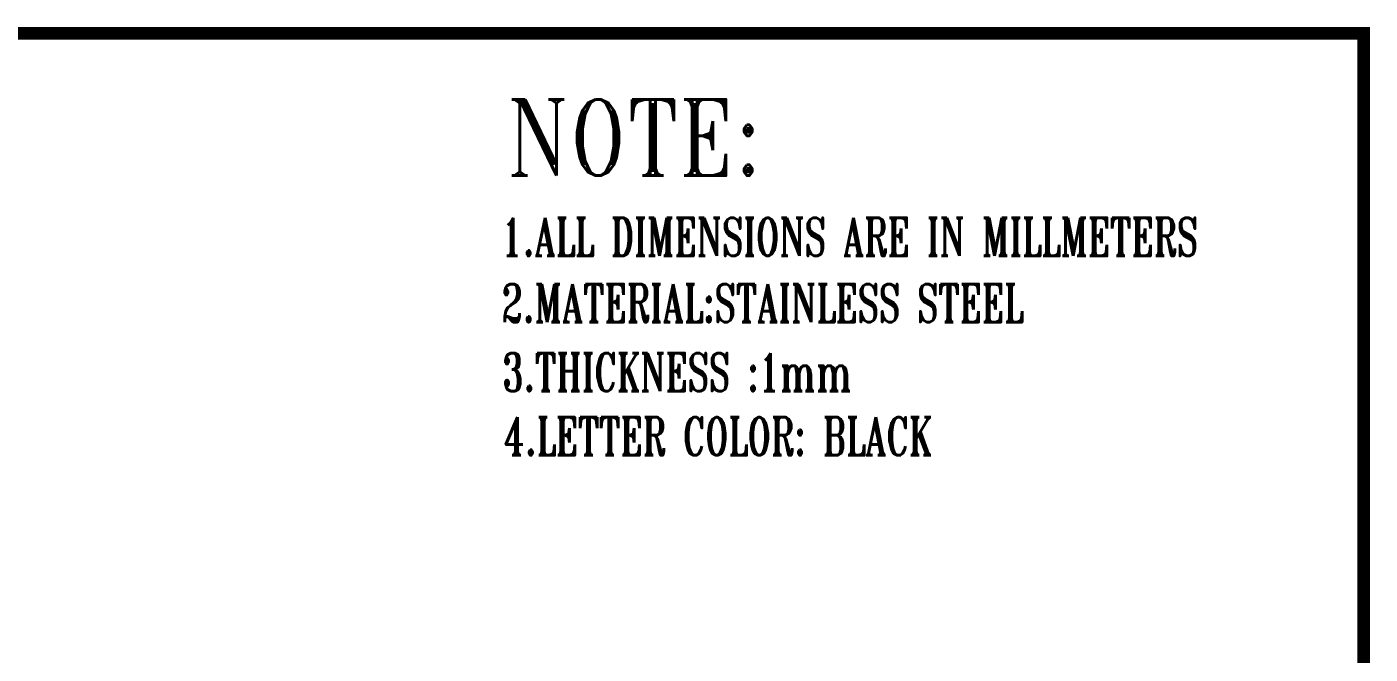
# Model space of a CAD drawing. Header units: inches. Extents: x 198356 to 209798, y -190593 to -183267.
# Drawn here: x 209688.6 to 209797.8, y -189940 to -189889 of the extents above; entities that cross this region are included whole.
import ezdxf

# ---------------------------------------------------------------- set-up
doc = ezdxf.new("R2010")
doc.units = ezdxf.units.IN
doc.header["$LTSCALE"] = 13
doc.layers.add('1', color=4, linetype='Continuous')
doc.layers.add('图层2', color=3, linetype='Continuous')
doc.styles.add('DWG_BLOCK', font='romant.shx', dxfattribs={"width": 0.8, "bigfont": 'hztxt.shx'})

msp = doc.modelspace()

# ---------------------------------------------------------------- linework, layer by layer
at = {"layer": '1', "color": 0, "linetype": 'Continuous'}
msp.add_line((209797.317, -189889.568), (209797.317, -190238.588), dxfattribs=at)
at = {"layer": '1', "const_width": 1.05}
msp.add_lwpolyline([(209579.967, -189889.568), (209797.317, -189889.568), (209797.317, -190238.588), (209579.967, -190238.588), (209579.967, -189889.568), (209797.317, -189889.568)], dxfattribs=at)

# ---------------------------------------------------------------- texts
at = {"layer": '图层2', "color": 3, "style": 'DWG_BLOCK'}
for s, height, width, p in [('NOTE:', 6.1876, 0.8, (209727.656, -189901.133)), ('1.ALL DIMENSIONS ARE IN MILLMETERS', 3.0938, 0.65, (209727.234, -189907.652)), ('2.MATERIAL:STAINLESS STEEL', 3.0938, 0.65, (209727.234, -189913.035)), ('3.THICKNESS :1mm', 3.0938, 0.65, (209727.287, -189918.651)), ('4.LETTER COLOR: BLACK', 3.0938, 0.65, (209727.408, -189923.86))]:
    msp.add_text(s, height=height, dxfattribs=dict(at, width=width)).set_placement(p)

doc.saveas('drawing.dxf')
